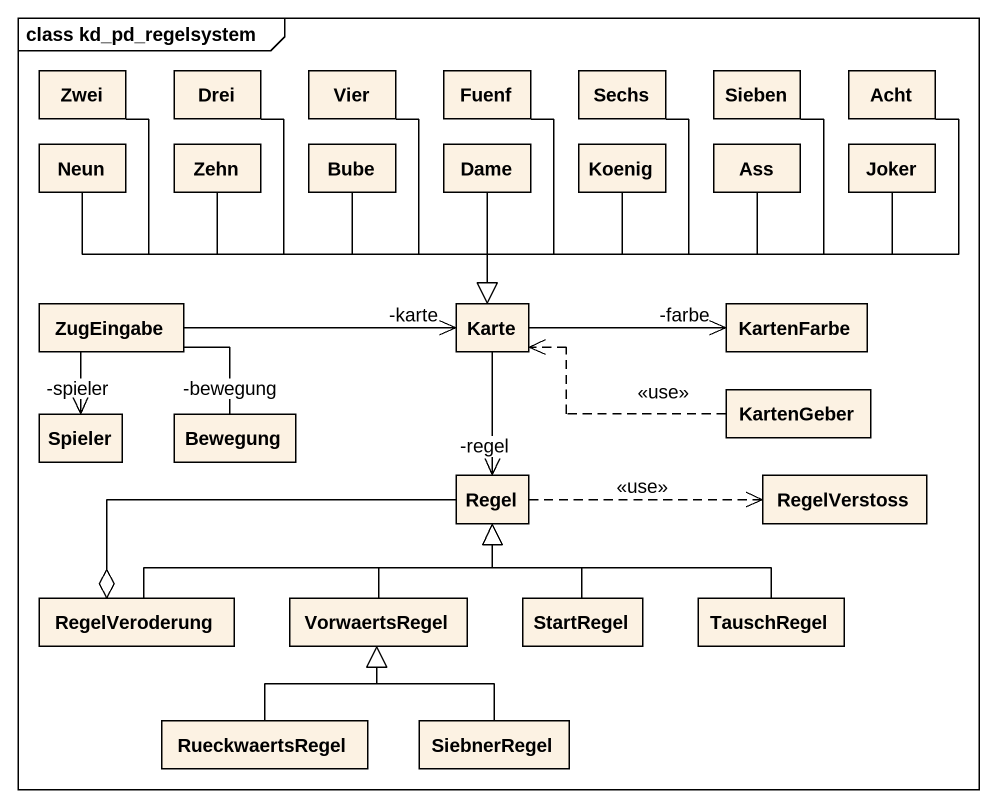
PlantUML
@startuml
mainframe class kd_pd_regelsystem
hide circle
hide empty members
class Zwei
class Drei
class Vier
class Fuenf
class Sechs
class Sieben
class Acht
class Neun
class Zehn
class Bube
class Dame
class Koenig
class Ass
class Joker
class ZugEingabe
class Karte
class KartenFarbe
class Spieler
class Bewegung
class KartenGeber
class Regel
class RegelVerstoss
class RegelVeroderung
class VorwaertsRegel
class StartRegel
class TauschRegel
class RueckwaertsRegel
class SiebnerRegel
Zwei -right-|> Karte
Drei --|> Karte
Vier --|> Karte
Fuenf --|> Karte
Sechs --|> Karte
Sieben --|> Karte
Acht -left-|> Karte
Neun -right-|> Karte
Zehn -right-|> Karte
Bube --|> Karte
Dame --|> Karte
Koenig --|> Karte
Ass --|> Karte
Joker -left-|> Karte
ZugEingabe -- "-bewegung" Bewegung
Karte "-karte" <-left- ZugEingabe
KartenFarbe "-farbe" <-left- Karte
Spieler "-spieler" <-up- ZugEingabe
KartenGeber .left.> Karte : <<use>>
Regel "-regel" <-up- Karte
Regel .right.> RegelVerstoss : <<use>>
RegelVeroderung -right-|> Regel
RegelVeroderung o-right- Regel
VorwaertsRegel -up-|> Regel
StartRegel -up-|> Regel
TauschRegel -left-|> Regel
RueckwaertsRegel -up-|> VorwaertsRegel
SiebnerRegel -up-|> VorwaertsRegel
@enduml
